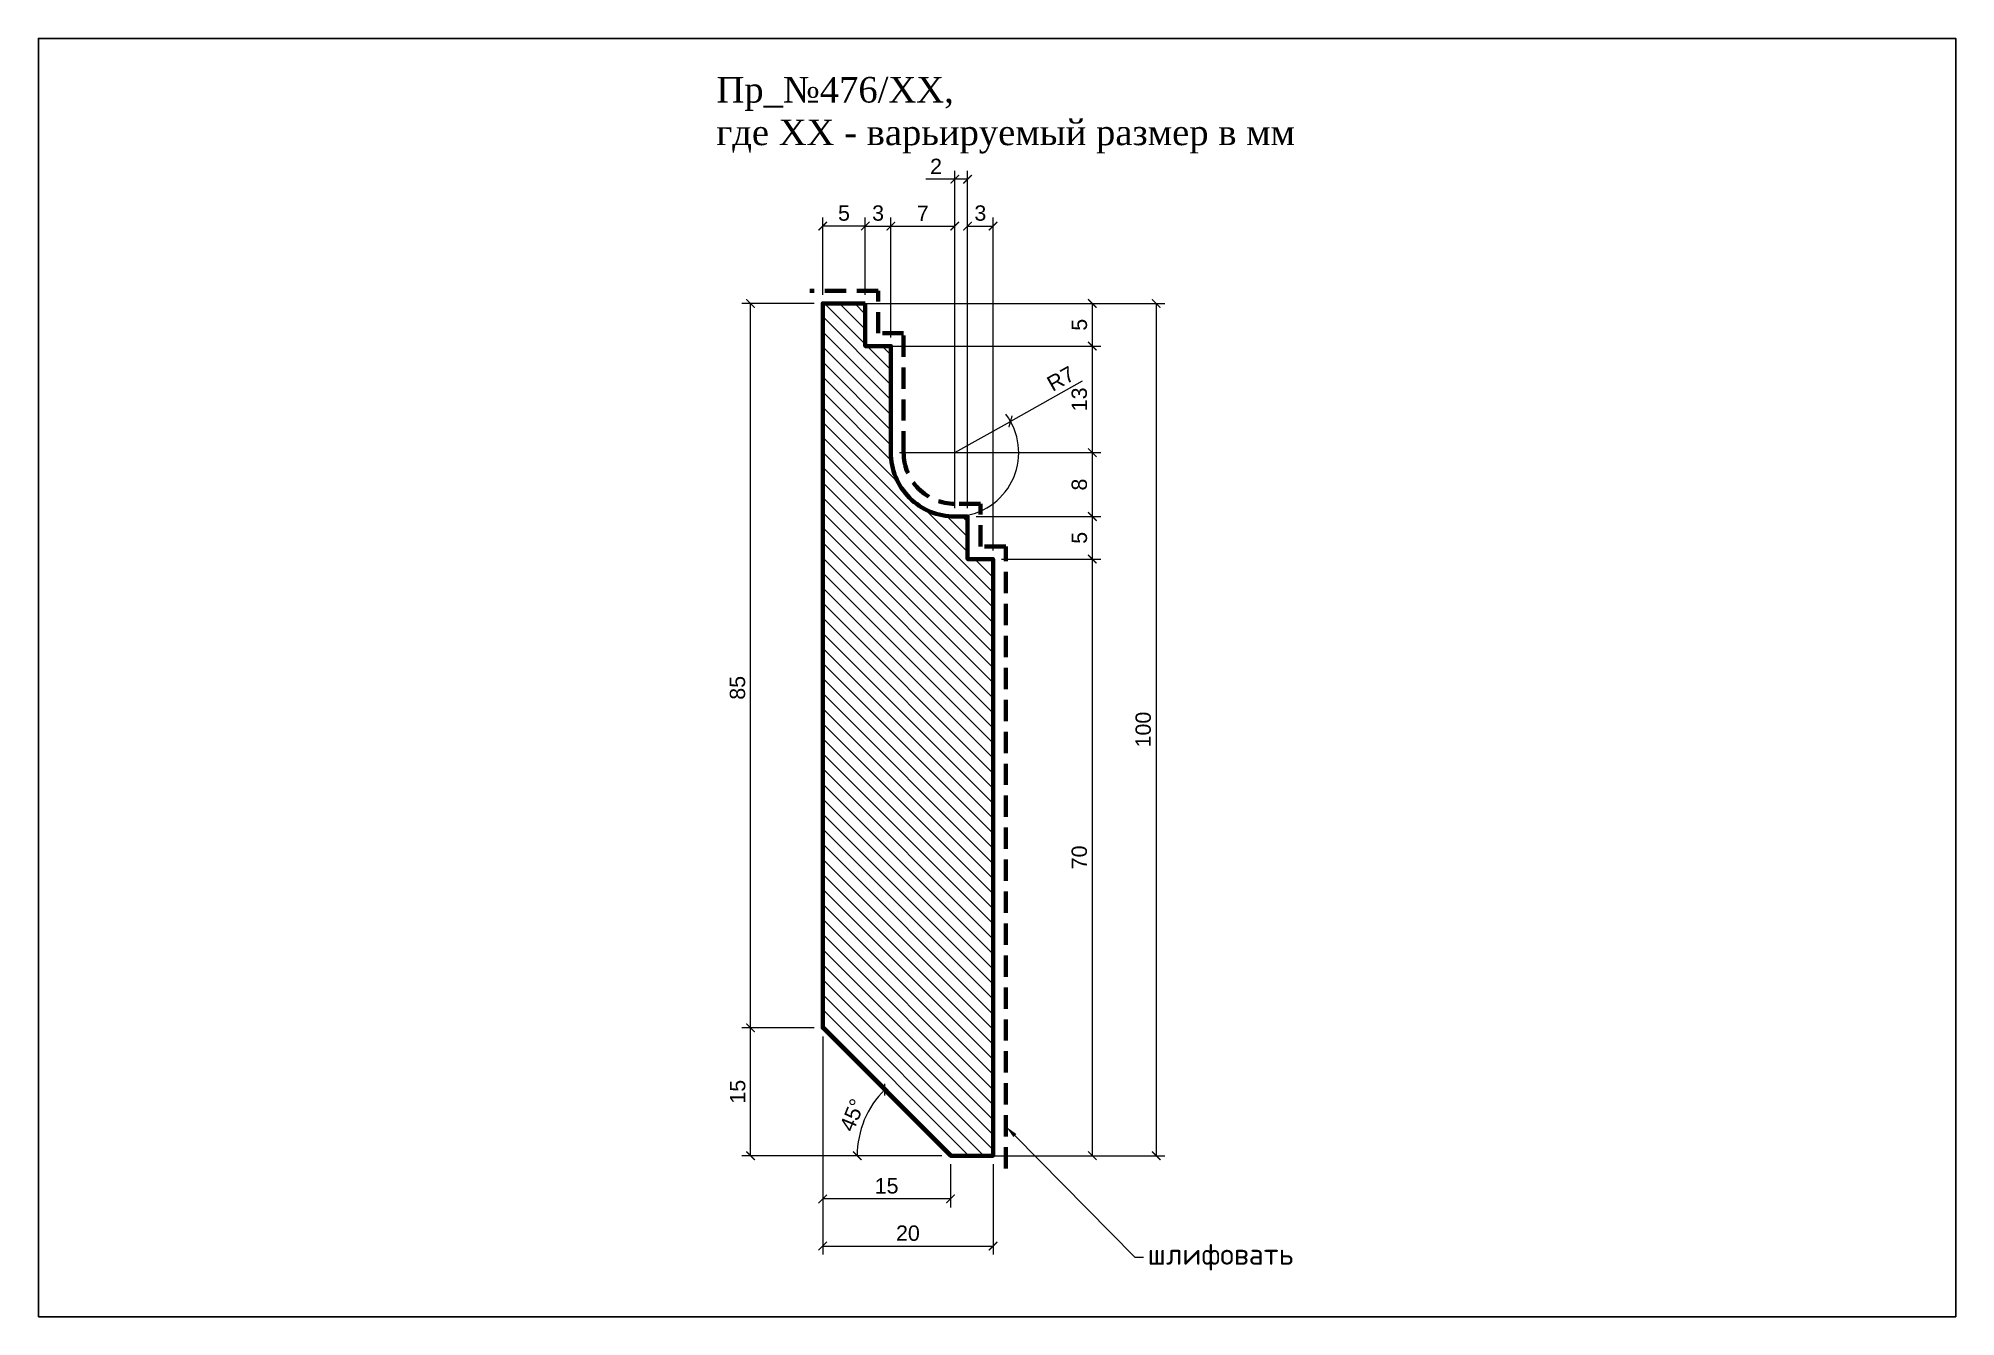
# Model space of a CAD drawing. Header units: inches. Extents: x -258 to -33, y 3777 to 3927.
import ezdxf
from ezdxf import colors
from ezdxf.entities.mleader import LeaderData, LeaderLine
from ezdxf.math import Vec2, Vec3

# ---------------------------------------------------------------- set-up
doc = ezdxf.new("R2010")
doc.units = ezdxf.units.IN
doc.header["$MEASUREMENT"] = 0
doc.linetypes.add('HIDDEN', pattern=[0.375, 0.25, -0.125])
doc.layers.add('Outside panel', color=7, linetype='Continuous', lineweight=18, true_color=0x7f5e57)
for name, color, linetype, lineweight in [('линия 15', 7, 'Continuous', 15), ('линия 50', 1, 'Continuous', 140), ('служебный слой РАЗМЕРЫ', 7, 'Continuous', 9)]:
    doc.layers.add(name, color=color, linetype=linetype, lineweight=lineweight)
doc.layers.add('размеры в модели', color=7, linetype='Continuous')
doc.styles.add('ELECT', font='times.ttf')
doc.styles.get("Standard").update_dxf_attribs({"font": 'arial.ttf'})
doc.styles.add('ЕСКД штамп_текст', font='isocpeur.ttf')
doc.dimstyles.new('M_1', dxfattribs={"dimtxt": 1.8, "dimasz": 1, "dimexe": 1, "dimexo": 1, "dimgap": 0.6, "dimtad": 1, "dimdec": 0, "dimdsep": 46, "dimtxsty": 'Standard', "dimblk": 'ARCHTICK', "dimcen": -5, "dimclrd": 7, "dimclre": 7, "dimclrt": 7, "dimadec": 0, "dimazin": 0, "dimtfac": 1, "dimtdec": 0, "dimtmove": 0, "dimatfit": 3, "dimfxl": 1, "dimtolj": 1, "dimtzin": 0, "dimlwd": 5, "dimlwe": 5, "dimarcsym": 0})

# ---------------------------------------------------------------- blocks, each defined once
blk = doc.blocks.new('_ArchTick')
at = {"color": 0, "linetype": 'ByBlock', "const_width": 0.15}
blk.add_lwpolyline([(-0.5, -0.5), (0.5, 0.5)], dxfattribs=at)
blk = doc.blocks.new('*D18')
at = {"layer": 'Defpoints', "color": 0, "ltscale": 1000, "transparency": 16777216}
for p in [(-174.73, 3896.02), (-166.26, 3896.02), (-166.26, 3811.02)]:
    blk.add_point(p, dxfattribs=at)
at = {"layer": 'линия 15', "color": 7, "lineweight": 5, "ltscale": 1000, "transparency": 16777216}
for p, q in [((-167.26, 3896.02), (-175.73, 3896.02)), ((-174.73, 3811.02), (-174.73, 3896.02)), ((-167.26, 3811.02), (-175.73, 3811.02))]:
    blk.add_line(p, q, dxfattribs=at)
for p, rotation in [((-174.73, 3896.02), 90), ((-174.73, 3811.02), 270)]:
    blk.add_blockref('_ArchTick', p, dxfattribs=dict(at, rotation=rotation))
at = {"layer": 'линия 15', "color": 7, "ltscale": 1000, "transparency": 16777216, "insert": (-176.25, 3850.92), "char_height": 1.8, "attachment_point": 5, "rotation": 90}
blk.add_mtext('\\A1;85', dxfattribs=at)
blk = doc.blocks.new('*D17')
at = {"layer": 'Defpoints', "color": 0, "ltscale": 1000, "transparency": 16777216}
for p in [(-144.22, 3882.18), (-150.76, 3878.52)]:
    blk.add_point(p, dxfattribs=at)
at = {"layer": 'размеры в модели', "color": 7, "lineweight": 5, "ltscale": 1000, "transparency": 16777216}
for p in [(-135.8, 3886.89), (-150.76, 3878.52)]:
    blk.add_line(p, (-144.22, 3882.18), dxfattribs=at)
blk.add_arc((-150.76, 3878.52), 7.5, 277.6395, 36.855, dxfattribs=at)
at = {"layer": 'размеры в модели', "color": 7, "lineweight": 5, "ltscale": 1000, "transparency": 16777216, "rotation": 209.2154790152343}
blk.add_blockref('_ArchTick', (-144.22, 3882.18), dxfattribs=at)
at = {"layer": 'размеры в модели', "color": 7, "ltscale": 1000, "transparency": 16777216, "insert": (-138.32, 3887.2), "char_height": 1.8, "attachment_point": 5, "rotation": 29.2155}
blk.add_mtext('\\A1;R7', dxfattribs=at)
blk = doc.blocks.new('*D16')
at = {"layer": 'Defpoints', "color": 0, "ltscale": 1000, "transparency": 16777216}
for p in [(-166.26, 3811.02), (-160.74, 3801.49), (-151.26, 3796.02), (-151.26, 3796.02), (-146.26, 3796.02)]:
    blk.add_point(p, dxfattribs=at)
at = {"layer": 'размеры в модели', "color": 7, "lineweight": 5, "ltscale": 1000, "transparency": 16777216}
blk.add_line((-152.26, 3796.02), (-163.21, 3796.02), dxfattribs=at)
blk.add_arc((-151.26, 3796.02), 10.95, 135, 180, dxfattribs=at)
for p, rotation in [((-159, 3803.76), 45.00000000000126), ((-162.21, 3796.02), 269.9999999999981)]:
    blk.add_blockref('_ArchTick', p, dxfattribs=dict(at, rotation=rotation))
at = {"layer": 'размеры в модели', "color": 7, "ltscale": 1000, "transparency": 16777216, "insert": (-162.78, 3800.79), "char_height": 1.8, "attachment_point": 5, "rotation": 67.5}
blk.add_mtext('\\A1;45°', dxfattribs=at)
blk = doc.blocks.new('*D15')
at = {"layer": 'Defpoints', "color": 0, "ltscale": 1000, "transparency": 16777216}
for p in [(-150.76, 3910.6), (-150.76, 3871.02), (-149.26, 3871.02)]:
    blk.add_point(p, dxfattribs=at)
at = {"layer": 'размеры в модели', "color": 7, "lineweight": 5, "ltscale": 1000, "transparency": 16777216}
for p, q in [((-150.76, 3910.6), (-154.15, 3910.6)), ((-150.76, 3872.02), (-150.76, 3911.6)), ((-149.26, 3910.6), (-150.76, 3910.6)), ((-149.26, 3872.02), (-149.26, 3911.6))]:
    blk.add_line(p, q, dxfattribs=at)
at = {"layer": 'размеры в модели', "color": 7, "lineweight": 5, "ltscale": 1000, "transparency": 16777216, "rotation": 180}
blk.add_blockref('_ArchTick', (-150.76, 3910.6), dxfattribs=at)
at = {"layer": 'размеры в модели', "color": 7, "lineweight": 5, "ltscale": 1000, "transparency": 16777216}
blk.add_blockref('_ArchTick', (-149.26, 3910.6), dxfattribs=at)
at = {"layer": 'размеры в модели', "color": 7, "ltscale": 1000, "transparency": 16777216, "insert": (-152.96, 3912.11), "char_height": 1.8, "attachment_point": 5}
blk.add_mtext('\\A1;2', dxfattribs=at)
blk = doc.blocks.new('*D14')
at = {"layer": 'Defpoints', "color": 0, "ltscale": 1000, "transparency": 16777216}
for p in [(-166.26, 3896.02), (-151.26, 3796.02), (-127.12, 3796.02)]:
    blk.add_point(p, dxfattribs=at)
at = {"layer": 'размеры в модели', "color": 7, "lineweight": 5, "ltscale": 1000, "transparency": 16777216}
for p, q in [((-165.26, 3896.02), (-126.12, 3896.02)), ((-127.12, 3896.02), (-127.12, 3796.02)), ((-150.26, 3796.02), (-126.12, 3796.02))]:
    blk.add_line(p, q, dxfattribs=at)
for p, rotation in [((-127.12, 3896.02), 90), ((-127.12, 3796.02), 270)]:
    blk.add_blockref('_ArchTick', p, dxfattribs=dict(at, rotation=rotation))
at = {"layer": 'размеры в модели', "color": 7, "ltscale": 1000, "transparency": 16777216, "insert": (-128.64, 3846.02), "char_height": 1.8, "attachment_point": 5, "rotation": 90}
blk.add_mtext('\\A1;100', dxfattribs=at)
blk = doc.blocks.new('*D11')
at = {"layer": 'Defpoints', "color": 0, "ltscale": 1000, "transparency": 16777216}
for p in [(-166.26, 3811.02), (-151.26, 3796.02), (-166.26, 3790.95)]:
    blk.add_point(p, dxfattribs=at)
at = {"layer": 'размеры в модели', "color": 7, "lineweight": 5, "ltscale": 1000, "transparency": 16777216}
for p, q in [((-166.26, 3810.02), (-166.26, 3789.95)), ((-151.26, 3795.02), (-151.26, 3789.95)), ((-151.26, 3790.95), (-166.26, 3790.95))]:
    blk.add_line(p, q, dxfattribs=at)
at = {"layer": 'размеры в модели', "color": 7, "lineweight": 5, "ltscale": 1000, "transparency": 16777216, "rotation": 180}
blk.add_blockref('_ArchTick', (-166.26, 3790.95), dxfattribs=at)
at = {"layer": 'размеры в модели', "color": 7, "lineweight": 5, "ltscale": 1000, "transparency": 16777216}
blk.add_blockref('_ArchTick', (-151.26, 3790.95), dxfattribs=at)
at = {"layer": 'размеры в модели', "color": 7, "ltscale": 1000, "transparency": 16777216, "insert": (-158.76, 3792.47), "char_height": 1.8, "attachment_point": 5}
blk.add_mtext('\\A1;15', dxfattribs=at)
blk = doc.blocks.new('*D10')
at = {"layer": 'Defpoints', "color": 0, "ltscale": 1000, "transparency": 16777216}
for p in [(-161.26, 3896.02), (-161.26, 3891.02), (-134.62, 3891.02)]:
    blk.add_point(p, dxfattribs=at)
at = {"layer": 'размеры в модели', "color": 7, "lineweight": 5, "ltscale": 1000, "transparency": 16777216}
for p, q in [((-160.26, 3896.02), (-133.62, 3896.02)), ((-134.62, 3896.02), (-134.62, 3891.02)), ((-160.26, 3891.02), (-133.62, 3891.02))]:
    blk.add_line(p, q, dxfattribs=at)
for p, rotation in [((-134.62, 3896.02), 90), ((-134.62, 3891.02), 270)]:
    blk.add_blockref('_ArchTick', p, dxfattribs=dict(at, rotation=rotation))
at = {"layer": 'размеры в модели', "color": 7, "ltscale": 1000, "transparency": 16777216, "insert": (-136.13, 3893.52), "char_height": 1.8, "attachment_point": 5, "rotation": 90}
blk.add_mtext('\\A1;5', dxfattribs=at)
blk = doc.blocks.new('*D9')
at = {"layer": 'Defpoints', "color": 0, "ltscale": 1000, "transparency": 16777216}
for p in [(-166.26, 3905.1), (-166.26, 3896.02), (-161.26, 3896.02)]:
    blk.add_point(p, dxfattribs=at)
at = {"layer": 'размеры в модели', "color": 7, "lineweight": 5, "ltscale": 1000, "transparency": 16777216}
for p, q in [((-166.26, 3897.02), (-166.26, 3906.1)), ((-161.26, 3897.02), (-161.26, 3906.1)), ((-161.26, 3905.1), (-166.26, 3905.1))]:
    blk.add_line(p, q, dxfattribs=at)
at = {"layer": 'размеры в модели', "color": 7, "lineweight": 5, "ltscale": 1000, "transparency": 16777216, "rotation": 180}
blk.add_blockref('_ArchTick', (-166.26, 3905.1), dxfattribs=at)
at = {"layer": 'размеры в модели', "color": 7, "lineweight": 5, "ltscale": 1000, "transparency": 16777216}
blk.add_blockref('_ArchTick', (-161.26, 3905.1), dxfattribs=at)
at = {"layer": 'размеры в модели', "color": 7, "ltscale": 1000, "transparency": 16777216, "insert": (-163.76, 3906.62), "char_height": 1.8, "attachment_point": 5}
blk.add_mtext('\\A1;5', dxfattribs=at)
blk = doc.blocks.new('*D8')
at = {"layer": 'Defpoints', "color": 0, "ltscale": 1000, "transparency": 16777216}
for p in [(-146.26, 3905.1), (-149.26, 3871.02), (-146.26, 3866.02)]:
    blk.add_point(p, dxfattribs=at)
at = {"layer": 'размеры в модели', "color": 7, "lineweight": 5, "ltscale": 1000, "transparency": 16777216}
for p, q in [((-149.26, 3872.02), (-149.26, 3906.1)), ((-146.26, 3867.02), (-146.26, 3906.1)), ((-149.26, 3905.1), (-146.26, 3905.1))]:
    blk.add_line(p, q, dxfattribs=at)
at = {"layer": 'размеры в модели', "color": 7, "lineweight": 5, "ltscale": 1000, "transparency": 16777216, "rotation": 180}
blk.add_blockref('_ArchTick', (-149.26, 3905.1), dxfattribs=at)
at = {"layer": 'размеры в модели', "color": 7, "lineweight": 5, "ltscale": 1000, "transparency": 16777216}
blk.add_blockref('_ArchTick', (-146.26, 3905.1), dxfattribs=at)
at = {"layer": 'размеры в модели', "color": 7, "ltscale": 1000, "transparency": 16777216, "insert": (-147.76, 3906.62), "char_height": 1.8, "attachment_point": 5}
blk.add_mtext('\\A1;3', dxfattribs=at)
blk = doc.blocks.new('*D6')
at = {"layer": 'Defpoints', "color": 0, "ltscale": 1000, "transparency": 16777216}
for p in [(-158.26, 3905.1), (-161.26, 3896.02), (-158.26, 3891.02)]:
    blk.add_point(p, dxfattribs=at)
at = {"layer": 'размеры в модели', "color": 7, "lineweight": 5, "ltscale": 1000, "transparency": 16777216}
for p, q in [((-161.26, 3897.02), (-161.26, 3906.1)), ((-158.26, 3892.02), (-158.26, 3906.1)), ((-161.26, 3905.1), (-158.26, 3905.1))]:
    blk.add_line(p, q, dxfattribs=at)
at = {"layer": 'размеры в модели', "color": 7, "lineweight": 5, "ltscale": 1000, "transparency": 16777216, "rotation": 180}
blk.add_blockref('_ArchTick', (-161.26, 3905.1), dxfattribs=at)
at = {"layer": 'размеры в модели', "color": 7, "lineweight": 5, "ltscale": 1000, "transparency": 16777216}
blk.add_blockref('_ArchTick', (-158.26, 3905.1), dxfattribs=at)
at = {"layer": 'размеры в модели', "color": 7, "ltscale": 1000, "transparency": 16777216, "insert": (-159.76, 3906.62), "char_height": 1.8, "attachment_point": 5}
blk.add_mtext('\\A1;3', dxfattribs=at)
blk = doc.blocks.new('*D5')
at = {"layer": 'Defpoints', "color": 0, "ltscale": 1000, "transparency": 16777216}
for p in [(-146.26, 3866.02), (-146.26, 3796.02), (-134.62, 3796.02)]:
    blk.add_point(p, dxfattribs=at)
at = {"layer": 'размеры в модели', "color": 7, "lineweight": 5, "ltscale": 1000, "transparency": 16777216}
for p, q in [((-145.26, 3866.02), (-133.62, 3866.02)), ((-134.62, 3866.02), (-134.62, 3796.02)), ((-145.26, 3796.02), (-133.62, 3796.02))]:
    blk.add_line(p, q, dxfattribs=at)
for p, rotation in [((-134.62, 3866.02), 90), ((-134.62, 3796.02), 270)]:
    blk.add_blockref('_ArchTick', p, dxfattribs=dict(at, rotation=rotation))
at = {"layer": 'размеры в модели', "color": 7, "ltscale": 1000, "transparency": 16777216, "insert": (-136.14, 3831.02), "char_height": 1.8, "attachment_point": 5, "rotation": 90}
blk.add_mtext('\\A1;70', dxfattribs=at)
blk = doc.blocks.new('*D4')
at = {"layer": 'Defpoints', "color": 0, "ltscale": 1000, "transparency": 16777216}
for p in [(-149.26, 3871.02), (-146.26, 3866.02), (-134.62, 3866.02)]:
    blk.add_point(p, dxfattribs=at)
at = {"layer": 'размеры в модели', "color": 7, "lineweight": 5, "ltscale": 1000, "transparency": 16777216}
for p, q in [((-148.26, 3871.02), (-133.62, 3871.02)), ((-134.62, 3871.02), (-134.62, 3866.02)), ((-145.26, 3866.02), (-133.62, 3866.02))]:
    blk.add_line(p, q, dxfattribs=at)
for p, rotation in [((-134.62, 3871.02), 90), ((-134.62, 3866.02), 270)]:
    blk.add_blockref('_ArchTick', p, dxfattribs=dict(at, rotation=rotation))
at = {"layer": 'размеры в модели', "color": 7, "ltscale": 1000, "transparency": 16777216, "insert": (-136.13, 3868.52), "char_height": 1.8, "attachment_point": 5, "rotation": 90}
blk.add_mtext('\\A1;5', dxfattribs=at)
blk = doc.blocks.new('*D3')
at = {"layer": 'Defpoints', "color": 0, "ltscale": 1000, "transparency": 16777216}
for p in [(-158.26, 3878.52), (-149.26, 3871.02), (-134.62, 3871.02)]:
    blk.add_point(p, dxfattribs=at)
at = {"layer": 'размеры в модели', "color": 7, "lineweight": 5, "ltscale": 1000, "transparency": 16777216}
for p, q in [((-157.26, 3878.52), (-133.62, 3878.52)), ((-134.62, 3878.52), (-134.62, 3871.02)), ((-148.26, 3871.02), (-133.62, 3871.02))]:
    blk.add_line(p, q, dxfattribs=at)
for p, rotation in [((-134.62, 3878.52), 90), ((-134.62, 3871.02), 270)]:
    blk.add_blockref('_ArchTick', p, dxfattribs=dict(at, rotation=rotation))
at = {"layer": 'размеры в модели', "color": 7, "ltscale": 1000, "transparency": 16777216, "insert": (-136.14, 3874.77), "char_height": 1.8, "attachment_point": 5, "rotation": 90}
blk.add_mtext('\\A1;8', dxfattribs=at)
blk = doc.blocks.new('*D2')
at = {"layer": 'Defpoints', "color": 0, "ltscale": 1000, "transparency": 16777216}
for p in [(-161.26, 3891.02), (-158.26, 3878.52), (-134.62, 3878.52)]:
    blk.add_point(p, dxfattribs=at)
at = {"layer": 'размеры в модели', "color": 7, "lineweight": 5, "ltscale": 1000, "transparency": 16777216}
for p, q in [((-160.26, 3891.02), (-133.62, 3891.02)), ((-134.62, 3891.02), (-134.62, 3878.52)), ((-157.26, 3878.52), (-133.62, 3878.52))]:
    blk.add_line(p, q, dxfattribs=at)
for p, rotation in [((-134.62, 3891.02), 90), ((-134.62, 3878.52), 270)]:
    blk.add_blockref('_ArchTick', p, dxfattribs=dict(at, rotation=rotation))
at = {"layer": 'размеры в модели', "color": 7, "ltscale": 1000, "transparency": 16777216, "insert": (-136.14, 3884.77), "char_height": 1.8, "attachment_point": 5, "rotation": 90}
blk.add_mtext('\\A1;13', dxfattribs=at)

msp = doc.modelspace()

# ---------------------------------------------------------------- hatches: boundary and pattern name
at = {"layer": 'Outside panel', "ltscale": 1000}
h = msp.add_hatch(dxfattribs=at)
h.set_pattern_fill('ANSI31', color=256, scale=10, angle=90)
h.set_pattern_definition([(135, (-310234.4529, 97458.9428), (-0.8838834765, -0.8838834765), [])])
h.paths.add_polyline_path([(-149.26, 3866.02), (-149.26, 3871.02), (-150.76, 3871.02, -0.414214), (-158.26, 3878.52), (-158.26, 3891.02), (-161.26, 3891.02), (-161.26, 3896.02), (-166.26, 3896.02), (-166.26, 3811.02), (-151.26, 3796.02), (-146.26, 3796.02), (-146.26, 3866.02)])

# ---------------------------------------------------------------- linework, layer by layer
at = {"color": 6, "ltscale": 1000}
msp.add_lwpolyline([(-258.3, 3777.13), (-33.3, 3777.13), (-33.3, 3927.13), (-258.3, 3927.13)], close=True, dxfattribs=at)
at = {"layer": 'линия 50', "color": 1, "linetype": 'HIDDEN', "ltscale": 10, "true_color": 0xff0909}
msp.add_lwpolyline([(-144.76, 3794.52), (-144.76, 3867.52), (-147.76, 3867.52), (-147.76, 3872.52), (-150.76, 3872.52, -0.414217), (-156.76, 3878.52), (-156.76, 3892.52), (-159.76, 3892.52), (-159.76, 3897.52), (-167.76, 3897.52)], format="xyb", dxfattribs=at)
at = {"layer": 'линия 50', "color": 7}
msp.add_lwpolyline([(-161.26, 3896.02), (-166.26, 3896.02), (-166.26, 3811.02), (-151.26, 3796.02), (-146.26, 3796.02), (-146.26, 3866.02), (-149.26, 3866.02), (-149.26, 3871.02), (-150.76, 3871.02, -0.414217), (-158.26, 3878.52), (-158.26, 3891.02), (-161.26, 3891.02), (-161.26, 3896.02)], format="xyb", close=True, dxfattribs=at)

# ---------------------------------------------------------------- texts
at = {"color": 7, "ltscale": 1000, "insert": (-178.73, 3922.6), "char_height": 3, "attachment_point": 1, "style": 'ELECT'}
msp.add_mtext_dynamic_manual_height_columns('Пр_№476/ХХ,\\Pгде ХХ - варьируемый размер в мм', width=72.9455, gutter_width=15, heights=[0], dxfattribs=at)

# ---------------------------------------------------------------- dimensions: what is measured, and where the dimension line sits
at = {"layer": 'линия 15', "color": 1, "ltscale": 1000, "true_color": 0xff0909}
dim = msp.add_linear_dim(base=(-174.73, 3896.02), p1=(-166.26, 3811.02), p2=(-166.26, 3896.02), angle=90, dimstyle='M_1', dxfattribs=at)
dim.commit()
dim.dimension.update_dxf_attribs({"geometry": '*D18', "text_midpoint": (-174.73, 3850.92), "dimtype": 128})
at = {"layer": 'размеры в модели', "color": 5, "ltscale": 1000}
for base, p1, p2, picture, middle in [((-150.76263, 3910.60424), (-149.26255, 3871.02107), (-150.76263, 3871.02107), '*D15', (-152.95875, 3912.10793)), ((-166.26, 3905.1), (-161.26, 3896.02), (-166.26, 3896.02), '*D9', (-163.76, 3906.62)), ((-158.26, 3905.1), (-161.26, 3896.02), (-158.26, 3891.02), '*D6', (-159.76, 3906.62)), ((-146.26, 3905.1), (-149.26, 3871.02), (-146.26, 3866.02), '*D8', (-147.76, 3906.62)), ((-166.26, 3790.95), (-151.26, 3796.02), (-166.26, 3811.02), '*D11', (-158.76, 3792.47))]:
    dim = msp.add_linear_dim(base=base, p1=p1, p2=p2, dimstyle='M_1', dxfattribs=at)
    dim.commit()
    dim.dimension.update_dxf_attribs({"geometry": picture, "text_midpoint": middle})
for base, p1, p2 in [((-150.76263, 3905.10424), (-158.26255, 3891.02107), (-150.76263, 3871.02107)), ((-146.26, 3785.42), (-166.26, 3811.02), (-146.26, 3796.02))]:
    msp.add_linear_dim(base=base, p1=p1, p2=p2, dimstyle='M_1', dxfattribs=at).render()
for base, p1, p2, picture, middle in [((-127.12, 3796.02), (-166.26, 3896.02), (-151.26, 3796.02), '*D14', (-128.64, 3846.02)), ((-134.62, 3891.02), (-161.26, 3896.02), (-161.26, 3891.02), '*D10', (-136.13, 3893.52)), ((-134.61894726, 3878.52106671), (-161.26255284, 3891.02106671), (-158.26255284, 3878.52106671), '*D2', (-136.13859256, 3884.77106671)), ((-134.61894726, 3871.02106671), (-158.26255284, 3878.52106671), (-149.26255284, 3871.02106671), '*D3', (-136.13797864, 3874.77106671)), ((-134.62, 3866.02), (-149.26, 3871.02), (-146.26, 3866.02), '*D4', (-136.13, 3868.52)), ((-134.62, 3796.02), (-146.26, 3866.02), (-146.26, 3796.02), '*D5', (-136.14, 3831.02))]:
    dim = msp.add_linear_dim(base=base, p1=p1, p2=p2, angle=90, dimstyle='M_1', dxfattribs=at)
    dim.commit()
    dim.dimension.update_dxf_attribs({"geometry": picture, "text_midpoint": middle})
dim = msp.add_radius_dim(center=(-150.76, 3878.52), mpoint=(-144.22, 3882.18), dimstyle='M_1', dxfattribs=at)
dim.commit()
dim.dimension.update_dxf_attribs({"geometry": '*D17', "text_midpoint": (-137.59, 3885.89), "dimtype": 132})
msp.add_linear_dim(base=(-174.73, 3811.02), p1=(-151.26, 3796.02), p2=(-166.26, 3811.02), angle=90, dimstyle='M_1', dxfattribs=at).render()
dim = msp.add_angular_dim_2l(base=(-160.74, 3801.49), line1=((-166.26, 3811.02), (-151.26, 3796.02)), line2=((-151.26, 3796.02), (-146.26, 3796.02)), dimstyle='M_1', dxfattribs=at)
dim.commit()
dim.dimension.update_dxf_attribs({"geometry": '*D16', "text_midpoint": (-162.78, 3800.79)})

# ---------------------------------------------------------------- leaders
at = {"layer": 'служебный слой РАЗМЕРЫ'}
ml = msp.add_multileader_mtext('Standard', dxfattribs=at)
ml.set_content('\\A1;{\\fISOCPEUR|b1|i0|c204|p34;шлифовать}', color=256, style='ЕСКД штамп_текст')
ml.set_leader_properties(color=256, linetype='ByLayer', lineweight=-1)
ml.build(insert=Vec2(0, 0))
ml.multileader.update_dxf_attribs({"dogleg_length": 1, "arrow_head_size": 1.5})
ctx = ml.context
ctx.base_point, ctx.char_height, ctx.arrow_head_size, ctx.landing_gap_size, ctx.plane_origin = Vec3(-128.63, 3784.1), 2.5, 1.5, 0.5, Vec3(-101.98, 3797.26)
notes = []
notes.append((ctx, [(1, (1, 1, 0), (-129.63, 3784.1), (1, 0), 1, [(0, [(-144.76, 3799.45)], 0, [])])]))
ctx.mtext.insert, ctx.mtext.flow_direction = Vec3(-128.13, 3785.72), 5
for ctx, leaders in notes:
    for number, flags, end, landing, length, lines in leaders:
        leader = LeaderData()
        leader.index, (leader.has_last_leader_line, leader.has_dogleg_vector, leader.attachment_direction) = number, flags
        leader.last_leader_point, leader.dogleg_vector, leader.dogleg_length = Vec3(end), Vec3(landing), length
        for number, points, colour, breaks in lines:
            line = LeaderLine()
            line.index, line.vertices, line.color, line.breaks = number, Vec3.list(points), colors.encode_raw_color(colour), breaks
            leader.lines.append(line)
        ctx.leaders.append(leader)

doc.saveas('drawing.dxf')
